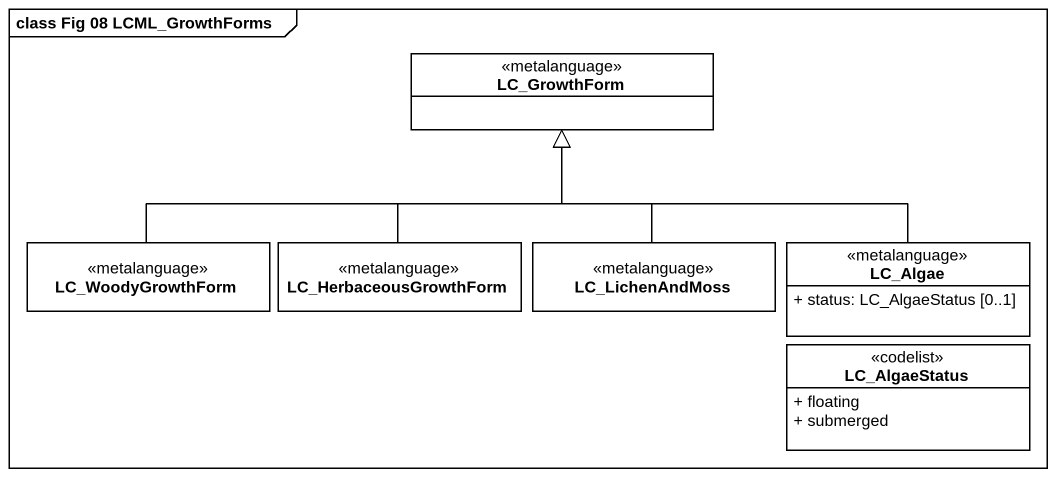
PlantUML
@startuml
mainframe class Fig 08 LCML_GrowthForms
hide circle
hide empty members
skinparam classAttributeIconSize 0
class LC_GrowthForm <<metalanguage>> #FFFFFF
class LC_WoodyGrowthForm <<metalanguage>> #FFFFFF
class LC_HerbaceousGrowthForm <<metalanguage>> #FFFFFF
class LC_LichenAndMoss <<metalanguage>> #FFFFFF
class LC_Algae <<metalanguage>> #FFFFFF {
  + status: LC_AlgaeStatus [0..1]
}
class LC_AlgaeStatus <<codelist>> #FFFFFF {
  + floating
  + submerged
}
LC_WoodyGrowthForm -right-|> LC_GrowthForm
LC_HerbaceousGrowthForm -up-|> LC_GrowthForm
LC_LichenAndMoss -up-|> LC_GrowthForm
LC_Algae -left-|> LC_GrowthForm
@enduml
